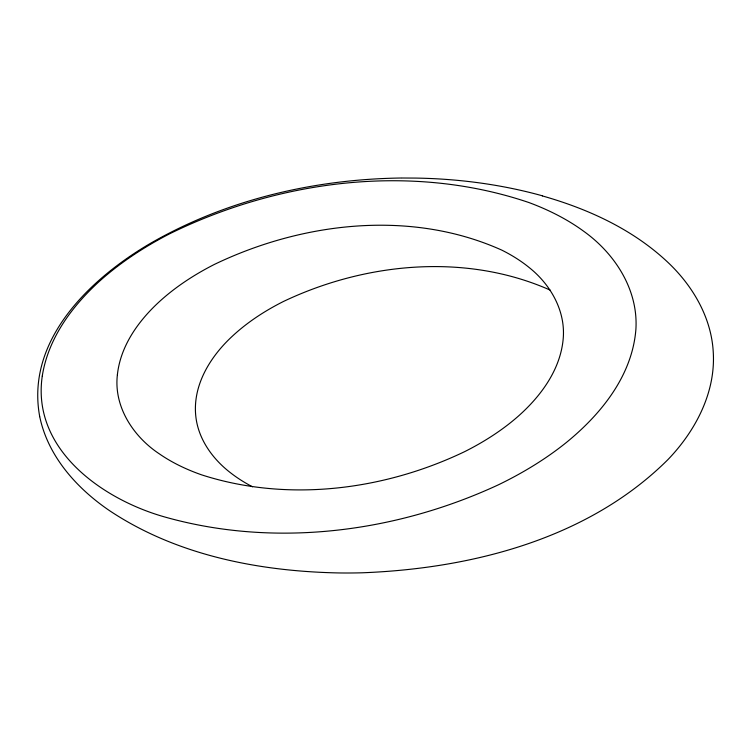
<?xml version="1.0" encoding="UTF-8"?>
<svg xmlns="http://www.w3.org/2000/svg" width="751" height="751" viewBox="0 0 751 751"><rect width="100%" height="100%" fill="white"/><g stroke="black" fill="none" stroke-linecap="round" stroke-linejoin="round"><path stroke-width="1.13" d="M401.222 178.015C314.078 179.189 226.117 199.7 150.303 243.437C90.298 278.602 25.496 340.062 39.728 416.664M401.879 178.015L415.547 178.081A310.069 179.01 0 0 1 542.475 195.833M542.4 195.927C588.803 209.088 634.051 229.9 669.207 263.601C693.164 286.675 711.169 317.635 713.206 351.365C716.032 392.153 695.529 430.952 667.883 459.659C588.127 538.993 471.694 568.563 362.189 572.797A333.125 192.331 0 0 1 338.898 572.947C259.236 571.351 176.851 555.468 109.599 510.699C76.949 488.507 48.073 456.505 39.784 416.918M550.061 290.046C465.789 252.711 365.408 262.465 283.484 301.461A263.967 152.397 0 0 0 232.378 336.176C210.355 356.481 192.359 385.385 195.823 416.439C198.339 439.504 212.993 459.471 231.064 473.205A166.14 95.921 0 0 0 252.505 486.808M117.391 374.711C113.561 406.798 133.471 436.81 159.428 453.914A168.59 97.339 0 0 0 201.69 474.876C287.699 502.579 383.855 490.356 464.559 451.689A297.837 171.96 0 0 0 518.565 415.941C541.621 395.43 561.551 368.065 563.381 336.279C564.761 309.374 550.004 284.188 529.436 267.75A169.519 97.874 0 0 0 501.931 250.186C411.041 209.2 302.512 222.033 214.448 264.39A297.546 171.791 0 0 0 159.062 301.949C138.297 321.09 120.507 345.929 117.391 374.711M42.272 376.044C31.439 449.417 102.399 499.368 164.61 516.941C274.763 548.117 395.43 532.619 498.495 484.77A398.884 230.294 0 0 0 566.395 442.461C601.175 414.111 632.333 375.566 635.909 329.201C638.341 289.82 615.003 253.678 583.874 231.392A223.347 128.947 0 0 0 529.004 202.573C411.952 162.845 279.888 179.771 170.064 233.589A398.856 230.275 0 0 0 99.714 281.043C72.012 306.173 48.167 338.288 42.272 376.044"/></g></svg>
